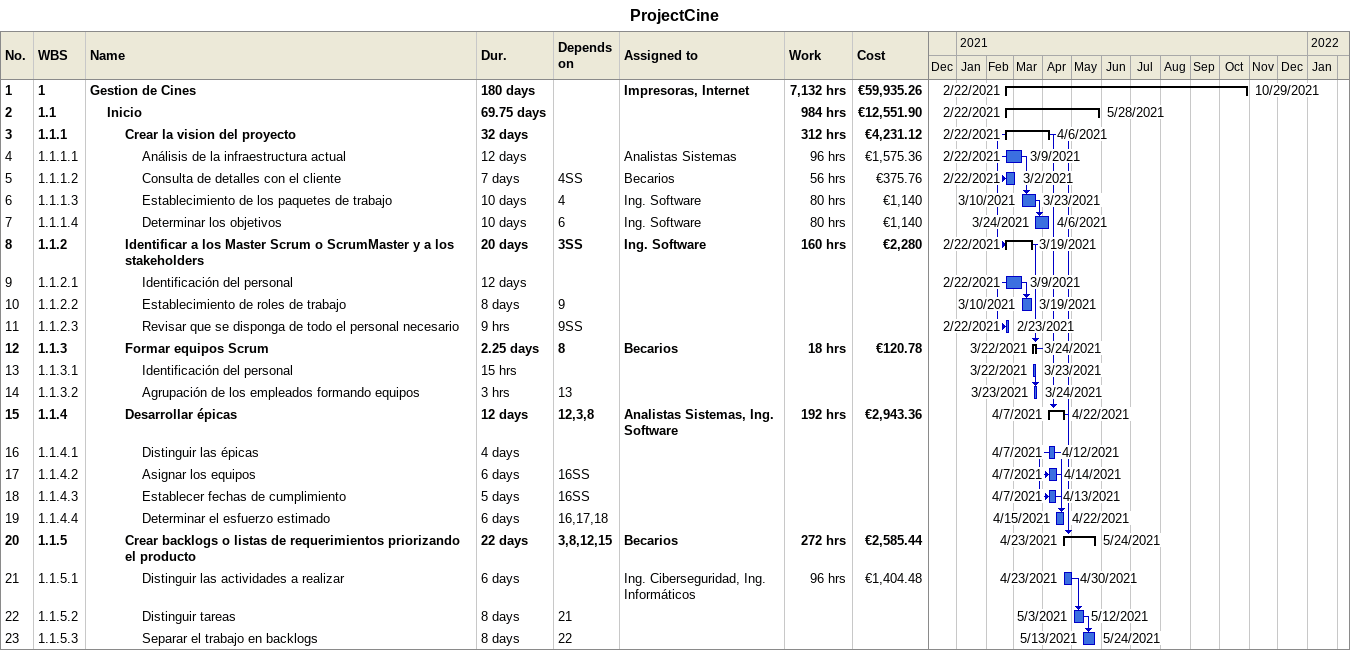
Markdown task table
ProjectCine

| ID | WBS | Task | Duration | Start | Finish | Predecessors | Resources | Work (h) | Cost (€) |
|---|---|---|---|---|---|---|---|---|---|
| 1 | 1 | **Gestion de Cines** | 180d | 2021-02-22 | 2021-10-29 |  | Impresoras, Internet | 7132 | 59935.26 |
| 2 | 1.1 | **Inicio** | 69.75d | 2021-02-22 | 2021-05-28 |  |  | 984 | 12551.90 |
| 3 | 1.1.1 | **Crear la vision del proyecto** | 32d | 2021-02-22 | 2021-04-06 |  |  | 312 | 4231.12 |
| 4 | 1.1.1.1 | Análisis de la infraestructura actual | 12d | 2021-02-22 | 2021-03-09 |  | Analistas Sistemas | 96 | 1575.36 |
| 5 | 1.1.1.2 | Consulta de detalles con el cliente | 7d | 2021-02-22 | 2021-03-02 | 4SS | Becarios | 56 | 375.76 |
| 6 | 1.1.1.3 | Establecimiento de los paquetes de trabajo | 10d | 2021-03-10 | 2021-03-23 | 4 | Ing. Software | 80 | 1140 |
| 7 | 1.1.1.4 | Determinar los objetivos | 10d | 2021-03-24 | 2021-04-06 | 6 | Ing. Software | 80 | 1140 |
| 8 | 1.1.2 | **Identificar a los Master Scrum o ScrumMaster y a los stakeholders** | 20d | 2021-02-22 | 2021-03-19 | 3SS | Ing. Software | 160 | 2280 |
| 9 | 1.1.2.1 | Identificación del personal | 12d | 2021-02-22 | 2021-03-09 |  |  |  |  |
| 10 | 1.1.2.2 | Establecimiento de roles de trabajo | 8d | 2021-03-10 | 2021-03-19 | 9 |  |  |  |
| 11 | 1.1.2.3 | Revisar que se disponga de todo el personal necesario | 9h | 2021-02-22 | 2021-02-23 | 9SS |  |  |  |
| 12 | 1.1.3 | **Formar equipos Scrum** | 2.25d | 2021-03-22 | 2021-03-24 | 8 | Becarios | 18 | 120.78 |
| 13 | 1.1.3.1 | Identificación del personal | 15h | 2021-03-22 | 2021-03-23 |  |  |  |  |
| 14 | 1.1.3.2 | Agrupación de los empleados formando equipos | 3h | 2021-03-23 | 2021-03-24 | 13 |  |  |  |
| 15 | 1.1.4 | **Desarrollar épicas** | 12d | 2021-04-07 | 2021-04-22 | 12, 3, 8 | Analistas Sistemas, Ing. Software | 192 | 2943.36 |
| 16 | 1.1.4.1 | Distinguir las épicas | 4d | 2021-04-07 | 2021-04-12 |  |  |  |  |
| 17 | 1.1.4.2 | Asignar los equipos | 6d | 2021-04-07 | 2021-04-14 | 16SS |  |  |  |
| 18 | 1.1.4.3 | Establecer fechas de cumplimiento | 5d | 2021-04-07 | 2021-04-13 | 16SS |  |  |  |
| 19 | 1.1.4.4 | Determinar el esfuerzo estimado | 6d | 2021-04-15 | 2021-04-22 | 16, 17, 18 |  |  |  |
| 20 | 1.1.5 | **Crear backlogs o listas de requerimientos priorizando el producto** | 22d | 2021-04-23 | 2021-05-24 | 3, 8, 12, 15 | Becarios | 272 | 2585.44 |
| 21 | 1.1.5.1 | Distinguir las actividades a realizar | 6d | 2021-04-23 | 2021-04-30 |  | Ing. Ciberseguridad, Ing. Informáticos | 96 | 1404.48 |
| 22 | 1.1.5.2 | Distinguir tareas | 8d | 2021-05-03 | 2021-05-12 | 21 |  |  |  |
| 23 | 1.1.5.3 | Separar el trabajo en backlogs | 8d | 2021-05-13 | 2021-05-24 | 22 |  |  |  |
